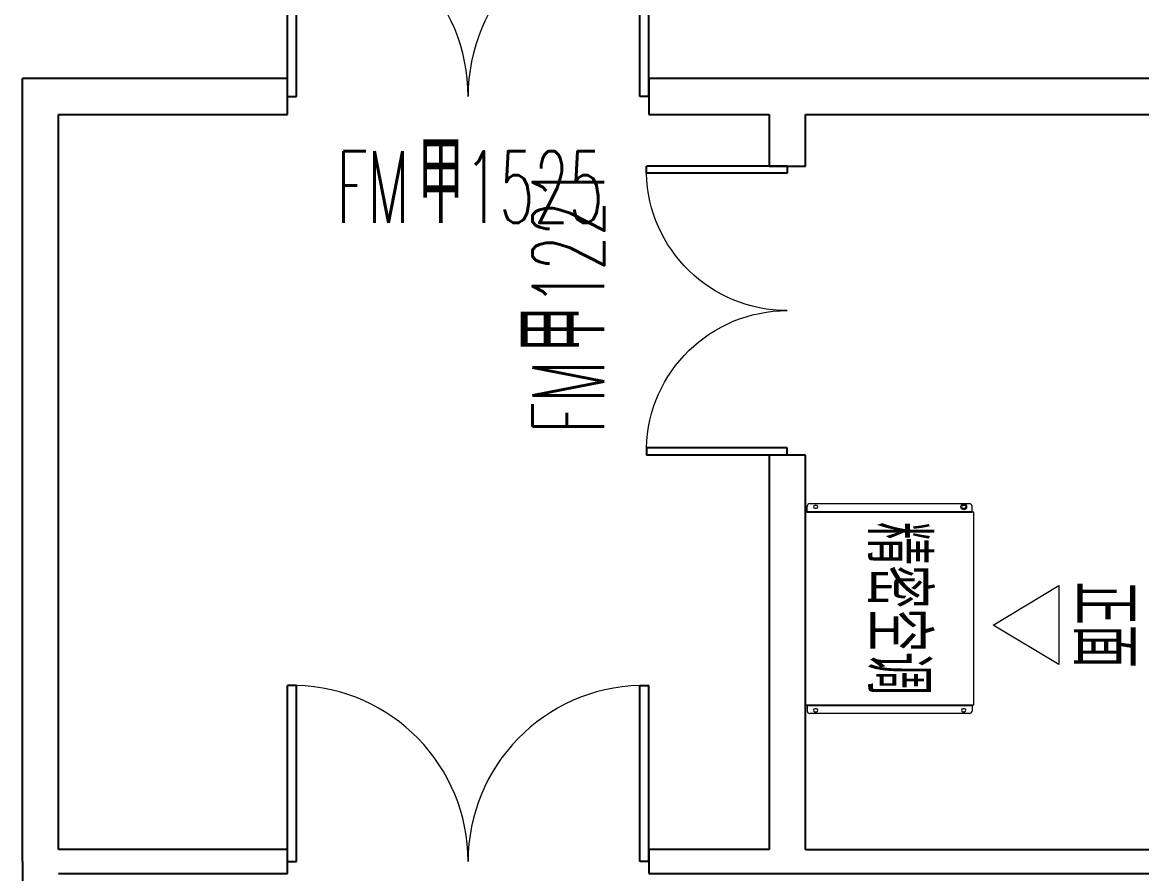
# Model space of a CAD drawing. Extents: x 758840 to 1108724, y -102573 to 143521.
# Drawn here: x 791163 to 795809, y 60738 to 64270 of the extents above; entities that cross this region are included whole.
import ezdxf

# ---------------------------------------------------------------- set-up
doc = ezdxf.new("R2010")
doc.units = 0
doc.header["$LTSCALE"] = 1000
doc.header["$MEASUREMENT"] = 0
doc.linetypes.add('DASHDOT', pattern=[1, 0.5, -0.25, 0, -0.25])
for name, color, linetype in [('02电气-设备', 255, 'Continuous'), ('DOOR_FIRE', 4, 'Continuous'), ('DOOR_FIRE_TEXT', 7, 'Continuous'), ('DX', 3, 'DASHDOT'), ('LWIRE', 1, 'Continuous'), ('WALL-MOVE', 6, 'Continuous')]:
    doc.layers.add(name, color=color, linetype=linetype)
doc.layers.add('ACS_KT_LH', color=51, linetype='ACS-LH', lineweight=60)
doc.styles.add('_TCH_WINDOW', font='SIMPLEX.shx', dxfattribs={"width": 0.8, "height": 3.5, "bigfont": 'GBCBIG.shx'})
doc.styles.get("Standard").update_dxf_attribs({"font": 'gbenor.shx', "bigfont": 'gbcbig.shx'})
doc.styles.add('宋体', font='', dxfattribs={"width": 0.7})
doc.styles.get('宋体').set_extended_font_data('SimSun')
doc.linetypes.add('ACS-LH', pattern='A,1,-0.25,1,-0.25,1,-0.25,1,-0.4,["LH",宋体,S=0.25,R=0,X=-0.2,Y=-0.1],-0.4', length=5.55)

# ---------------------------------------------------------------- blocks, each defined once
blk = doc.blocks.new('精密空调 12.5KW')
at = {"layer": 'ACS_KT_LH', "linetype": 'ByBlock', "lineweight": 15}
for p, q in [((304.8, 1052.5), (632.7, 1052.5)), ((468.7, 779.5), (304.8, 1052.5)), ((632.7, 1052.5), (468.7, 779.5))]:
    blk.add_line(p, q, dxfattribs=at)
at = {"layer": 'DX', "linetype": 'ByBlock', "lineweight": 13}
for p, q in [((-35.4, 18.1), (-35.4, 681.8)), ((-28, 660), (-28, 654)), ((-3.1, 691.8), (-25.4, 691.8)), ((-16, 654), (-16, 660)), ((-3.1, 8.1), (-3.1, 691.8)), ((-0.4, 691.8), (-3.1, 691.8)), ((-0.4, 8.1), (-0.4, 691.8)), ((800.4, 691.8), (800.4, 8.1)), ((800.4, 691.8), (803.1, 691.8)), ((803.1, 691.8), (803.1, 8.1)), ((803.1, 691.8), (825.4, 691.8)), ((816, 660), (816, 654)), ((828, 654), (828, 660)), ((835.4, 681.8), (835.4, 18.1)), ((-28, 46), (-28, 40)), ((-3.1, 8.1), (-25.4, 8.1)), ((-16, 40), (-16, 46)), ((-0.4, 8.1), (-3.1, 8.1)), ((800.4, 8.1), (803.1, 8.1)), ((803.1, 8.1), (825.4, 8.1)), ((816, 46), (816, 40)), ((828, 40), (828, 46))]:
    blk.add_line(p, q, dxfattribs=at)
blk.add_lwpolyline([(0, 700), (0, 0), (800, 0), (800, 700)], close=True, dxfattribs=at)
blk.add_circle((-21.9, 657.8), 11.8, dxfattribs=at)
for centre, radius, start, end in [((-25.4, 681.8), 10, 90, 180), ((-22, 660), 6, 0, 180), ((-22, 654), 6, 180, 0), ((822, 660), 6, 0, 180), ((822, 654), 6, 180, 0), ((825.4, 681.8), 10, 0, 90), ((-22, 46), 6, 0, 180), ((822, 46), 6, 0, 180), ((-25.4, 18.1), 10, 180, 270), ((-22, 40), 6, 180, 0), ((822, 40), 6, 180, 0), ((825.4, 18.1), 10, 270, 0)]:
    blk.add_arc(centre, radius, start, end, dxfattribs=at)
at = {"linetype": 'ByBlock', "lineweight": 15}
blk.add_text('正面', height=250, dxfattribs=at).set_placement((287.2, 1115.2))
at = {"layer": 'LWIRE', "lineweight": -3}
blk.add_text('精密空调', height=250, dxfattribs=at).set_placement((39.9, 259.7))
blk = doc.blocks.new('$DorLib2D$00000002')
for p, q in [((-0.5, 0), (-0.5, 0.4875)), ((-0.475, 0.4875), (-0.5, 0.4875)), ((-0.475, 0), (-0.475, 0.4875)), ((0.475, 0), (0.475, 0.4875)), ((0.475, 0.4875), (0.5, 0.4875)), ((0.5, 0), (0.5, 0.4875)), ((-0.5, 0), (-0.475, 0)), ((0.5, 0), (0.475, 0))]:
    blk.add_line(p, q)
at = {"lineweight": 13}
for centre, start, end in [((-0.4875, 0), 0, 88.5307), ((0.4875, 0), 91.4693, 180)]:
    blk.add_arc(centre, 0.4875, start, end, dxfattribs=at)

msp = doc.modelspace()

# ---------------------------------------------------------------- linework, layer by layer
at = {"layer": 'WALL-MOVE'}
for p, q in [((792262.98, 64037.54), (791163.02, 64037.54)), ((791163.02, 60787.52), (791163.02, 64037.54)), ((792262.98, 63887.54), (792262.98, 64037.54)), ((794337.98, 64037.54), (793762.98, 64037.54)), ((793762.98, 64037.54), (793762.98, 63887.54)), ((808763.48, 64037.54), (794337.98, 64037.54)), ((791313.02, 63887.54), (792262.98, 63887.54)), ((791313.02, 60837.52), (791313.02, 63887.54)), ((793762.98, 63887.54), (794262.98, 63887.54)), ((794262.98, 63887.54), (794262.98, 63673.99)), ((794412.98, 63673.99), (794412.98, 63887.54)), ((794412.98, 63887.54), (808763.48, 63887.54)), ((794262.98, 63673.99), (794412.98, 63673.99)), ((794412.98, 62473.99), (794262.98, 62473.99)), ((794262.98, 62473.99), (794262.98, 60837.52)), ((794412.98, 60837.52), (794412.98, 62473.99)), ((791163.02, 60787.52), (791163.02, 47287.52))]:
    msp.add_line(p, q, dxfattribs=at)
at = {"layer": 'WALL-MOVE', "color": 2}
for p, q in [((792262.98, 60837.52), (791313.02, 60837.52)), ((792262.98, 60737.52), (792262.98, 60837.52)), ((794262.98, 60837.52), (793762.98, 60837.52)), ((793762.98, 60837.52), (793762.98, 60737.52)), ((794412.98, 60837.52), (818188.02, 60837.52)), ((791313.02, 60737.52), (792262.98, 60737.52)), ((793762.98, 60737.52), (794337.98, 60737.52)), ((794337.98, 60737.52), (818263.02, 60737.52))]:
    msp.add_line(p, q, dxfattribs=at)

# ---------------------------------------------------------------- block references
at = {"layer": '02电气-设备', "color": 5, "rotation": 270}
msp.add_blockref('精密空调 12.5KW', (794412.98, 62237.52), dxfattribs=at)
at = {"layer": 'DOOR_FIRE', "xscale": 1500, "yscale": 1500}
for p, zscale in [((793012.98, 63962.54), 150), ((793012.98, 60787.52), 100)]:
    msp.add_blockref('$DorLib2D$00000002', p, dxfattribs=dict(at, zscale=zscale))
at = {"layer": 'DOOR_FIRE', "xscale": 1200, "yscale": -1200, "zscale": 150, "rotation": 270}
msp.add_blockref('$DorLib2D$00000002', (794337.98, 63073.99), dxfattribs=at)

# ---------------------------------------------------------------- texts
at = {"layer": 'DOOR_FIRE_TEXT', "style": '_TCH_WINDOW'}
for s, height, width, p in [('甲', 337.59, 0.8, (792802.69, 63437.54)), ('FM', 297.5, 0.564706, (792466.69, 63437.54)), ('1525', 297.5, 0.564706, (792999.28, 63437.54))]:
    msp.add_text(s, height=height, dxfattribs=dict(at, width=width)).set_placement(p)
for s, height, width, p in [('1221', 297.5, 0.564706, (793578.18, 63096.29)), ('甲', 337.59, 0.8, (793578.18, 62899.69)), ('FM', 297.5, 0.564706, (793578.18, 62563.69))]:
    msp.add_text(s, height=height, rotation=90, dxfattribs=dict(at, width=width)).set_placement(p)

doc.saveas('drawing.dxf')
